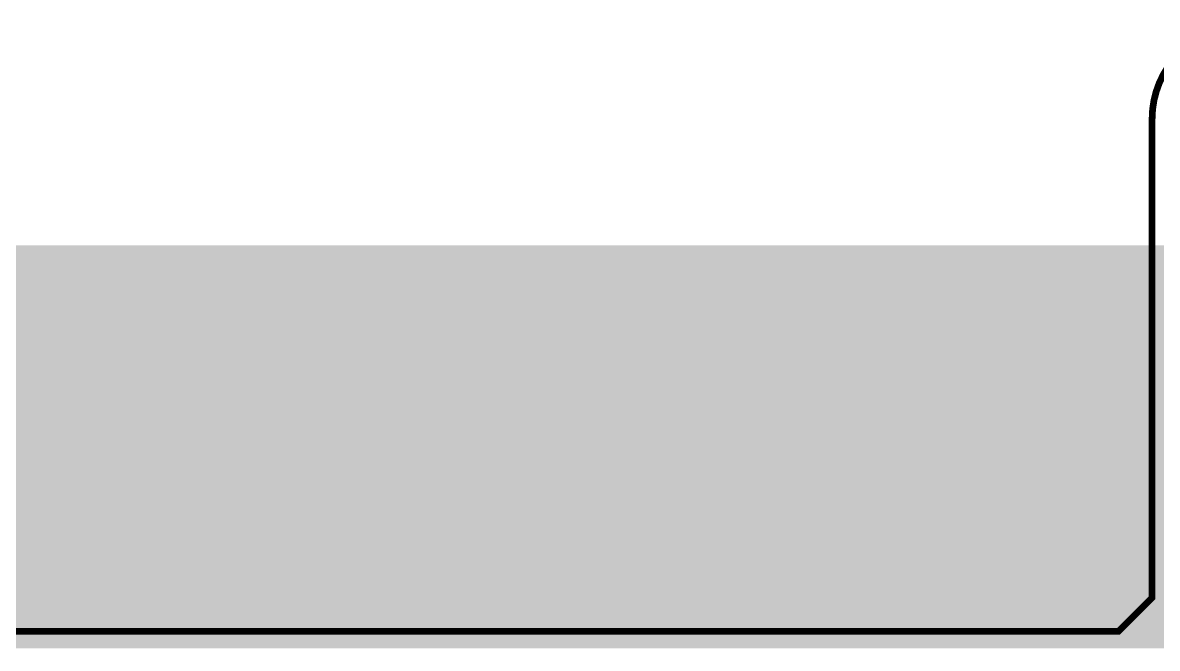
# Model space of a CAD drawing. Header units: millimetres. Extents: x 892 to 1144, y 1011 to 1123.
# Drawn here: x 1004.48 to 1021.3, y 1010.52 to 1019.8 of the extents above; entities that cross this region are included whole.
import ezdxf

# ---------------------------------------------------------------- set-up
doc = ezdxf.new("R2010")
doc.units = ezdxf.units.MM
for name, color, linetype in [('BottomLayer', 5, 'Continuous'), ('BottomSolder', 6, 'Continuous'), ('KeepOutLayer', 6, 'Continuous'), ('TopLayer', 1, 'Continuous'), ('TopSolder', 216, 'Continuous')]:
    doc.layers.add(name, color=color, linetype=linetype)

msp = doc.modelspace()

# ---------------------------------------------------------------- linework, layer by layer
at = {"layer": 'BottomLayer'}
for points in [[(1004.225, 1012.175), (1004.925, 1012.175), (1004.225, 1016.375), (1004.925, 1016.375)], [(1005.225, 1012.175), (1005.925, 1012.175), (1005.225, 1016.375), (1005.925, 1016.375)], [(1006.225, 1012.175), (1006.925, 1012.175), (1006.225, 1016.375), (1006.925, 1016.375)], [(1007.225, 1012.175), (1007.925, 1012.175), (1007.225, 1016.375), (1007.925, 1016.375)], [(1008.225, 1012.175), (1008.925, 1012.175), (1008.225, 1016.375), (1008.925, 1016.375)], [(1009.225, 1012.175), (1009.925, 1012.175), (1009.225, 1016.375), (1009.925, 1016.375)], [(1010.225, 1012.175), (1010.925, 1012.175), (1010.225, 1016.375), (1010.925, 1016.375)], [(1011.225, 1012.175), (1011.925, 1012.175), (1011.225, 1016.375), (1011.925, 1016.375)], [(1012.225, 1012.175), (1012.925, 1012.175), (1012.225, 1016.375), (1012.925, 1016.375)], [(1013.225, 1012.175), (1013.925, 1012.175), (1013.225, 1016.375), (1013.925, 1016.375)], [(1014.225, 1012.175), (1014.925, 1012.175), (1014.225, 1016.375), (1014.925, 1016.375)], [(1015.225, 1012.175), (1015.925, 1012.175), (1015.225, 1016.375), (1015.925, 1016.375)], [(1016.225, 1012.175), (1016.925, 1012.175), (1016.225, 1016.375), (1016.925, 1016.375)], [(1017.225, 1012.175), (1017.925, 1012.175), (1017.225, 1016.375), (1017.925, 1016.375)], [(1018.225, 1012.175), (1018.925, 1012.175), (1018.225, 1016.375), (1018.925, 1016.375)], [(1019.225, 1012.175), (1019.925, 1012.175), (1019.225, 1016.375), (1019.925, 1016.375)], [(1020.225, 1012.175), (1020.925, 1012.175), (1020.225, 1016.375), (1020.925, 1016.375)]]:
    msp.add_solid(points, dxfattribs=at)
at = {"layer": 'BottomSolder'}
for points in [[(936.675, 1010.525), (1021.475, 1010.525), (936.675, 1016.5), (1021.475, 1016.5)], [(1004.123, 1012.073), (1005.027, 1012.073), (1004.123, 1016.477), (1005.027, 1016.477)], [(1005.123, 1012.073), (1006.027, 1012.073), (1005.123, 1016.477), (1006.027, 1016.477)], [(1006.123, 1012.073), (1007.027, 1012.073), (1006.123, 1016.477), (1007.027, 1016.477)], [(1007.123, 1012.073), (1008.027, 1012.073), (1007.123, 1016.477), (1008.027, 1016.477)], [(1008.123, 1012.073), (1009.027, 1012.073), (1008.123, 1016.477), (1009.027, 1016.477)], [(1009.123, 1012.073), (1010.027, 1012.073), (1009.123, 1016.477), (1010.027, 1016.477)], [(1010.123, 1012.073), (1011.027, 1012.073), (1010.123, 1016.477), (1011.027, 1016.477)], [(1011.123, 1012.073), (1012.027, 1012.073), (1011.123, 1016.477), (1012.027, 1016.477)], [(1012.123, 1012.073), (1013.027, 1012.073), (1012.123, 1016.477), (1013.027, 1016.477)], [(1013.123, 1012.073), (1014.027, 1012.073), (1013.123, 1016.477), (1014.027, 1016.477)], [(1014.123, 1012.073), (1015.027, 1012.073), (1014.123, 1016.477), (1015.027, 1016.477)], [(1015.123, 1012.073), (1016.027, 1012.073), (1015.123, 1016.477), (1016.027, 1016.477)], [(1016.123, 1012.073), (1017.027, 1012.073), (1016.123, 1016.477), (1017.027, 1016.477)], [(1017.123, 1012.073), (1018.027, 1012.073), (1017.123, 1016.477), (1018.027, 1016.477)], [(1018.123, 1012.073), (1019.027, 1012.073), (1018.123, 1016.477), (1019.027, 1016.477)], [(1019.123, 1012.073), (1020.027, 1012.073), (1019.123, 1016.477), (1020.027, 1016.477)], [(1020.123, 1012.073), (1021.027, 1012.073), (1020.123, 1016.477), (1021.027, 1016.477)]]:
    msp.add_solid(points, dxfattribs=at)
at = {"layer": 'KeepOutLayer', "const_width": 0.1}
msp.add_lwpolyline([(1021.225, 1018.38, -1), (1023.975, 1018.38)], format="xyb", dxfattribs=at)
for points in [[(1021.225, 1011.275), (1021.225, 1018.38)], [(1020.725, 1010.775), (1021.225, 1011.275)], [(950.525, 1010.775), (1020.725, 1010.775)]]:
    msp.add_lwpolyline(points, dxfattribs=at)
at = {"layer": 'KeepOutLayer', "const_width": 0.05}
for points in [[(1021.2, 1018.38, 1), (1021.25, 1018.38, 1)], [(1021.2, 1018.38, 1), (1021.25, 1018.38, 1)], [(1021.2, 1011.275, 1), (1021.25, 1011.275, 1)], [(1021.2, 1011.275, 1), (1021.25, 1011.275, 1)], [(1020.7, 1010.775, 1), (1020.75, 1010.775, 1)], [(1020.7, 1010.775, 1), (1020.75, 1010.775, 1)]]:
    msp.add_lwpolyline(points, format="xyb", close=True, dxfattribs=at)
at = {"layer": 'TopLayer'}
for points in [[(1004.225, 1012.175), (1004.925, 1012.175), (1004.225, 1016.375), (1004.925, 1016.375)], [(1005.225, 1012.175), (1005.925, 1012.175), (1005.225, 1016.375), (1005.925, 1016.375)], [(1006.225, 1012.175), (1006.925, 1012.175), (1006.225, 1016.375), (1006.925, 1016.375)], [(1007.225, 1012.175), (1007.925, 1012.175), (1007.225, 1016.375), (1007.925, 1016.375)], [(1008.225, 1012.175), (1008.925, 1012.175), (1008.225, 1016.375), (1008.925, 1016.375)], [(1009.225, 1012.175), (1009.925, 1012.175), (1009.225, 1016.375), (1009.925, 1016.375)], [(1010.225, 1012.175), (1010.925, 1012.175), (1010.225, 1016.375), (1010.925, 1016.375)], [(1011.225, 1012.175), (1011.925, 1012.175), (1011.225, 1016.375), (1011.925, 1016.375)], [(1012.225, 1012.175), (1012.925, 1012.175), (1012.225, 1016.375), (1012.925, 1016.375)], [(1013.225, 1012.175), (1013.925, 1012.175), (1013.225, 1016.375), (1013.925, 1016.375)], [(1014.225, 1012.175), (1014.925, 1012.175), (1014.225, 1016.375), (1014.925, 1016.375)], [(1015.225, 1012.175), (1015.925, 1012.175), (1015.225, 1016.375), (1015.925, 1016.375)], [(1016.225, 1012.175), (1016.925, 1012.175), (1016.225, 1016.375), (1016.925, 1016.375)], [(1017.225, 1012.175), (1017.925, 1012.175), (1017.225, 1016.375), (1017.925, 1016.375)], [(1018.225, 1012.175), (1018.925, 1012.175), (1018.225, 1016.375), (1018.925, 1016.375)], [(1019.225, 1013.175), (1019.925, 1013.175), (1019.225, 1016.375), (1019.925, 1016.375)], [(1020.225, 1012.175), (1020.925, 1012.175), (1020.225, 1016.375), (1020.925, 1016.375)]]:
    msp.add_solid(points, dxfattribs=at)
at = {"layer": 'TopSolder'}
for points in [[(936.675, 1010.525), (1021.475, 1010.525), (936.675, 1016.5), (1021.475, 1016.5)], [(1004.123, 1012.073), (1005.027, 1012.073), (1004.123, 1016.477), (1005.027, 1016.477)], [(1005.123, 1012.073), (1006.027, 1012.073), (1005.123, 1016.477), (1006.027, 1016.477)], [(1006.123, 1012.073), (1007.027, 1012.073), (1006.123, 1016.477), (1007.027, 1016.477)], [(1007.123, 1012.073), (1008.027, 1012.073), (1007.123, 1016.477), (1008.027, 1016.477)], [(1008.123, 1012.073), (1009.027, 1012.073), (1008.123, 1016.477), (1009.027, 1016.477)], [(1009.123, 1012.073), (1010.027, 1012.073), (1009.123, 1016.477), (1010.027, 1016.477)], [(1010.123, 1012.073), (1011.027, 1012.073), (1010.123, 1016.477), (1011.027, 1016.477)], [(1011.123, 1012.073), (1012.027, 1012.073), (1011.123, 1016.477), (1012.027, 1016.477)], [(1012.123, 1012.073), (1013.027, 1012.073), (1012.123, 1016.477), (1013.027, 1016.477)], [(1013.123, 1012.073), (1014.027, 1012.073), (1013.123, 1016.477), (1014.027, 1016.477)], [(1014.123, 1012.073), (1015.027, 1012.073), (1014.123, 1016.477), (1015.027, 1016.477)], [(1015.123, 1012.073), (1016.027, 1012.073), (1015.123, 1016.477), (1016.027, 1016.477)], [(1016.123, 1012.073), (1017.027, 1012.073), (1016.123, 1016.477), (1017.027, 1016.477)], [(1017.123, 1012.073), (1018.027, 1012.073), (1017.123, 1016.477), (1018.027, 1016.477)], [(1018.123, 1012.073), (1019.027, 1012.073), (1018.123, 1016.477), (1019.027, 1016.477)], [(1019.123, 1013.073), (1020.027, 1013.073), (1019.123, 1016.477), (1020.027, 1016.477)], [(1020.123, 1012.073), (1021.027, 1012.073), (1020.123, 1016.477), (1021.027, 1016.477)]]:
    msp.add_solid(points, dxfattribs=at)

doc.saveas('drawing.dxf')
